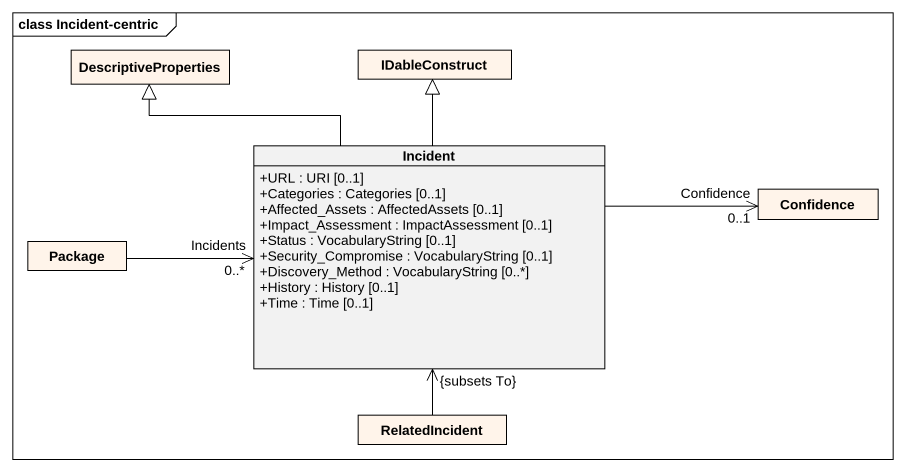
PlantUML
@startuml
mainframe class Incident-centric
hide circle
hide empty members
skinparam classAttributeIconSize 0
class DescriptiveProperties #FFF4EA
class IDableConstruct #FFF4EA
class Incident {
  +URL : URI [0..1]
  +Categories : Categories [0..1]
  +Affected_Assets : AffectedAssets [0..1]
  +Impact_Assessment : ImpactAssessment [0..1]
  +Status : VocabularyString [0..1]
  +Security_Compromise : VocabularyString [0..1]
  +Discovery_Method : VocabularyString [0..*]
  +History : History [0..1]
  +Time : Time [0..1]
}
class Confidence #FFF4EA
class "Package" as Package_ #FFF4EA
class RelatedIncident #FFF4EA
Incident -up-|> DescriptiveProperties
Incident -up-|> IDableConstruct
Incident "Incidents\n0..*" <-left- Package_
Confidence "Confidence\n0..1" <-left- Incident
RelatedIncident -up-> "{subsets To}" Incident
@enduml
